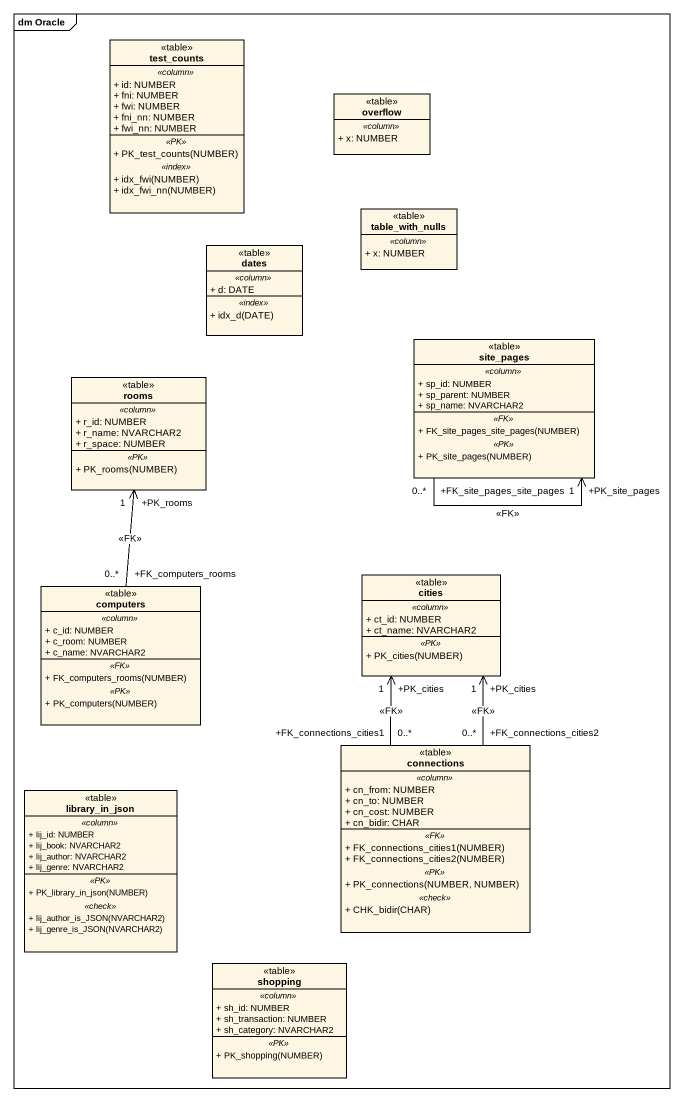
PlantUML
@startuml
mainframe dm Oracle
hide circle
hide empty members
skinparam classAttributeIconSize 0
class test_counts <<table>> {
  .. <<column>> ..
  + id: NUMBER
  + fni: NUMBER
  + fwi: NUMBER
  + fni_nn: NUMBER
  + fwi_nn: NUMBER
  .. <<PK>> ..
  + PK_test_counts(NUMBER)
  .. <<index>> ..
  + idx_fwi(NUMBER)
  + idx_fwi_nn(NUMBER)
}
class overflow <<table>> {
  .. <<column>> ..
  + x: NUMBER
}
class table_with_nulls <<table>> {
  .. <<column>> ..
  + x: NUMBER
}
class dates <<table>> {
  .. <<column>> ..
  + d: DATE
  .. <<index>> ..
  + idx_d(DATE)
}
class site_pages <<table>> {
  .. <<column>> ..
  + sp_id: NUMBER
  + sp_parent: NUMBER
  + sp_name: NVARCHAR2
  .. <<FK>> ..
  + FK_site_pages_site_pages(NUMBER)
  .. <<PK>> ..
  + PK_site_pages(NUMBER)
}
class rooms <<table>> {
  .. <<column>> ..
  + r_id: NUMBER
  + r_name: NVARCHAR2
  + r_space: NUMBER
  .. <<PK>> ..
  + PK_rooms(NUMBER)
}
class cities <<table>> {
  .. <<column>> ..
  + ct_id: NUMBER
  + ct_name: NVARCHAR2
  .. <<PK>> ..
  + PK_cities(NUMBER)
}
class computers <<table>> {
  .. <<column>> ..
  + c_id: NUMBER
  + c_room: NUMBER
  + c_name: NVARCHAR2
  .. <<FK>> ..
  + FK_computers_rooms(NUMBER)
  .. <<PK>> ..
  + PK_computers(NUMBER)
}
class connections <<table>> {
  .. <<column>> ..
  + cn_from: NUMBER
  + cn_to: NUMBER
  + cn_cost: NUMBER
  + cn_bidir: CHAR
  .. <<FK>> ..
  + FK_connections_cities1(NUMBER)
  + FK_connections_cities2(NUMBER)
  .. <<PK>> ..
  + PK_connections(NUMBER, NUMBER)
  .. <<check>> ..
  + CHK_bidir(CHAR)
}
class library_in_json <<table>> {
  .. <<column>> ..
  + lij_id: NUMBER
  + lij_book: NVARCHAR2
  + lij_author: NVARCHAR2
  + lij_genre: NVARCHAR2
  .. <<PK>> ..
  + PK_library_in_json(NUMBER)
  .. <<check>> ..
  + lij_author_is_JSON(NVARCHAR2)
  + lij_genre_is_JSON(NVARCHAR2)
}
class shopping <<table>> {
  .. <<column>> ..
  + sh_id: NUMBER
  + sh_transaction: NUMBER
  + sh_category: NVARCHAR2
  .. <<PK>> ..
  + PK_shopping(NUMBER)
}
site_pages "+FK_site_pages_site_pages\n0..*" --> "+PK_site_pages\n1" site_pages : <<FK>>
computers "+FK_computers_rooms\n0..*" -up-> "+PK_rooms\n1" rooms : <<FK>>
connections "+FK_connections_cities1\n0..*" -up-> "+PK_cities\n1" cities : <<FK>>
connections "+FK_connections_cities2\n0..*" -up-> "+PK_cities\n1" cities : <<FK>>
@enduml
